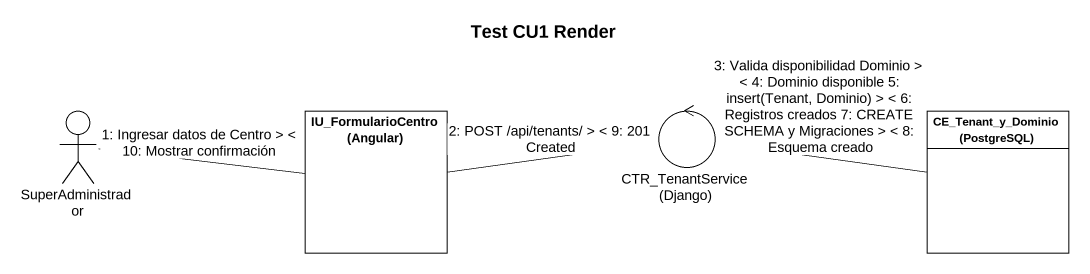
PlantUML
@startuml
title Test CU1 Render
allowmixing
hide circle
hide empty members
actor SuperAdministrador
rectangle "IU_FormularioCentro (Angular)" as IU_FormularioCentro_Angular
control "CTR_TenantService (Django)" as CTR_TenantService_Django
class "CE_Tenant_y_Dominio (PostgreSQL)" as CE_Tenant_y_Dominio
SuperAdministrador -right- IU_FormularioCentro_Angular : 1: Ingresar datos de Centro > < 10: Mostrar confirmación
IU_FormularioCentro_Angular -right- CTR_TenantService_Django : 2: POST /api/tenants/ > < 9: 201 Created
CTR_TenantService_Django -right- CE_Tenant_y_Dominio : 3: Valida disponibilidad Dominio > < 4: Dominio disponible 5: insert(Tenant, Dominio) > < 6: Registros creados 7: CREATE SCHEMA y Migraciones > < 8: Esquema creado
@enduml
